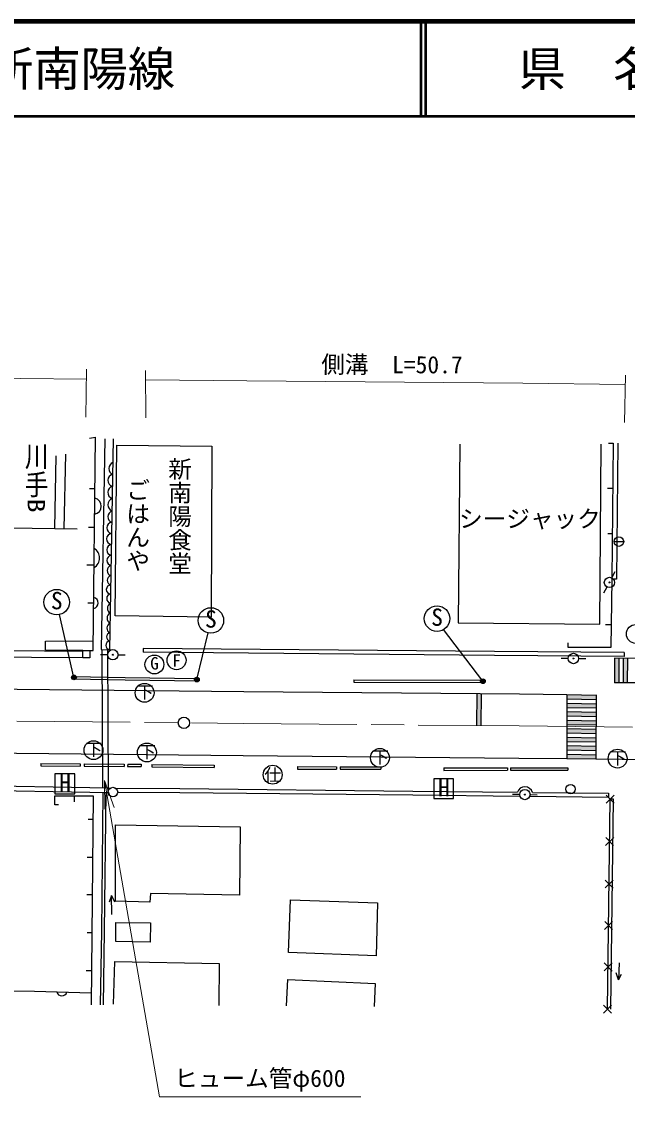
# Model space of a CAD drawing. Units: millimetres at full size, sheet at 1:1000; details may follow other scales. Extents: x 40000 to 54727036, y -209802000 to 380000.
# Drawn here: x 255485 to 319635, y 265745 to 380000 of the extents above; entities that cross this region are included whole.
import ezdxf
from ezdxf.enums import TextEntityAlignment as Align

# ---------------------------------------------------------------- set-up
doc = ezdxf.new("R2010")
doc.units = ezdxf.units.MM
doc.header["$LTSCALE"] = 1000
doc.linetypes.add('CHAIN', pattern=[18.5, 12, -1.5, 3.5, -1.5])
for name, color, linetype, lineweight in [('M-BGD', 7, 'Continuous', 25), ('M-BGD-EXST', 7, 'Continuous', 25), ('M-BMK', 2, 'CHAIN', 13), ('M-BMK-SRVR', 3, 'Continuous', 25), ('M-STR-HTXT', 7, 'Continuous', 13), ('M-STR-STRC', 7, 'Continuous', 25), ('M-TTL', 2, 'Continuous', 140), ('M-TTL-LINE', 7, 'Continuous', 50)]:
    doc.layers.add(name, color=color, linetype=linetype, lineweight=lineweight)
doc.layers.add('M-BMK-HTXT', color=7, linetype='Continuous')
doc.layers.add('M-TTL-TXT', color=7, linetype='Continuous')
doc.styles.add('@ＭＳ ゴシック', font='')
doc.styles.add('ＭＳ ゴシック', font='')
doc.styles.get('@ＭＳ ゴシック').set_extended_font_data('@MS Gothic')
doc.styles.get('ＭＳ ゴシック').set_extended_font_data('MS Gothic')

# ---------------------------------------------------------------- blocks, each defined once
blk = doc.blocks.new('open_arrow')
at = {"color": 0, "linetype": 'Continuous', "lineweight": -2}
blk.add_lwpolyline([(7.5, 1.25), (0, 0), (7.5, -1.25)], dxfattribs=at)

msp = doc.modelspace()

# ---------------------------------------------------------------- hatches: boundary and pattern name
at = {"layer": 'M-BGD'}
for points in [[(317757, 320644, 1), (317709, 320556, 1)], [(265102, 312945, 1), (265202, 312945, 1)], [(313865, 312545, 1), (313965, 312546, 1)], [(308727, 298141, 1), (308826, 298139, 1)]]:
    msp.add_hatch(color=256, dxfattribs=at).paths.add_polyline_path(points)
at = {"layer": 'M-BGD-EXST'}
for points in [[(261284, 310549, 1), (260784, 310549, 1)], [(274296, 310318, 1), (273796, 310318, 1)], [(304588, 310140, 1), (304088, 310140, 1)]]:
    msp.add_hatch(color=256, dxfattribs=at).paths.add_polyline_path(points)
at = {"layer": 'M-STR-STRC'}
for points in [[(318726, 312566), (318276, 312566), (318272, 309966), (318722, 309966)], [(319626, 312564), (319176, 312565), (319172, 309965), (319622, 309964)], [(304171, 308839), (303721, 308843), (303691, 305443), (304141, 305439)], [(316312, 308661), (313212, 308721), (313211, 308270), (316311, 308211)], [(316310, 307761), (313210, 307820), (313210, 307370), (316310, 307311)], [(316309, 306861), (313209, 306920), (313208, 306470), (316308, 306411)], [(316306, 304611), (316306, 305061), (313206, 305120), (313206, 304670)], [(313208, 306020), (313207, 305570), (316307, 305511), (316308, 305961)], [(316305, 304161), (313205, 304220), (313204, 303770), (316304, 303711)], [(316304, 303260), (313204, 303320), (313203, 302870), (316303, 302810)], [(316302, 302360), (313202, 302420), (313202, 301969), (316302, 301910)]]:
    msp.add_hatch(color=256, dxfattribs=at).paths.add_polyline_path(points)

# ---------------------------------------------------------------- linework, layer by layer
at = {"layer": 'M-BGD'}
for p, q in [((262673, 335884), (263301, 335971)), ((263069, 313403), (263301, 335971)), ((264296, 335815), (263897, 313483)), ((265195, 335799), (264797, 313467)), ((317620, 335345), (318124, 335340)), ((318125, 335346), (317983, 320951)), ((318624, 335341), (318483, 320946)), ((260003, 326294), (260168, 334179)), ((262673, 330555), (263245, 330549)), ((317514, 330598), (318078, 330593)), ((259022, 326297), (261380, 326290)), ((262578, 326450), (263203, 326444)), ((317547, 325789), (318030, 325784)), ((318241, 324925), (319241, 324925)), ((262388, 322479), (263162, 322471)), ((317994, 321084), (318349, 321745)), ((317472, 320116), (317117, 319455)), ((318483, 320946), (317983, 320951)), ((262483, 318439), (263121, 318432)), ((317330, 316139), (317921, 316132)), ((262721, 313401), (263069, 313403)), ((263897, 313483), (264797, 313467)), ((263982, 313481), (264049, 298818)), ((264582, 313484), (264649, 298808)), ((268359, 313604), (268356, 313204)), ((319305, 313171), (319301, 312771)), ((264602, 312945), (263852, 312945)), ((265702, 312945), (266452, 312945)), ((313365, 312540), (312615, 312533)), ((314465, 312551), (315215, 312558)), ((260937, 310657), (260931, 310408)), ((274291, 310420), (274288, 310171)), ((290678, 310290), (304490, 310265)), ((290678, 310290), (290678, 310041)), ((290678, 310041), (304490, 310015)), ((304490, 310265), (304490, 310015)), ((257533, 301415), (257532, 301165)), ((257532, 301165), (261696, 301148)), ((257533, 301415), (261697, 301398)), ((261697, 301398), (261696, 301148)), ((262121, 301396), (262119, 301146)), ((262119, 301146), (266343, 301109)), ((262121, 301396), (266345, 301359)), ((266345, 301359), (266343, 301109)), ((266719, 301355), (266716, 301105)), ((268133, 301342), (268130, 301092)), ((269289, 301329), (269287, 301079)), ((269287, 301079), (275870, 301003)), ((269289, 301329), (275873, 301253)), ((275873, 301253), (275870, 301003)), ((284698, 301092), (284697, 300842)), ((284697, 300842), (288846, 300834)), ((284698, 301092), (288846, 301084)), ((288846, 301084), (288846, 300834)), ((289222, 301083), (289222, 300833)), ((289222, 301083), (293522, 301074)), ((289222, 300833), (293521, 300824)), ((293522, 301074), (293521, 300824)), ((300205, 300952), (306920, 300966)), ((300205, 300952), (300205, 300702)), ((300205, 300702), (306921, 300716)), ((306920, 300966), (306921, 300716)), ((307244, 300967), (313309, 300979)), ((307244, 300967), (307245, 300717)), ((307245, 300717), (313309, 300729)), ((313309, 300979), (313309, 300729)), ((264652, 298408), (264661, 298408)), ((264654, 298808), (264864, 298807)), ((309574, 298360), (317625, 298276)), ((317625, 298276), (317620, 297876)), ((261076, 297371), (261076, 297985)), ((308227, 298149), (307477, 298161)), ((309297, 297963), (317620, 297876)), ((309326, 298131), (310076, 298119)), ((317379, 297237), (318235, 298072)), ((317394, 298075), (318224, 297224)), ((317530, 275417), (317805, 297653)), ((318155, 297649), (317805, 297653)), ((317880, 275413), (318155, 297649)), ((262522, 295542), (263044, 295537)), ((317323, 292757), (318179, 293592)), ((317338, 293595), (318169, 292743)), ((262416, 291499), (263005, 291499)), ((317268, 288248), (318124, 289083)), ((317283, 289086), (318113, 288235)), ((262390, 287551), (262968, 287551)), ((265007, 287442), (265320, 286786)), ((317213, 283849), (318069, 284684)), ((317228, 284687), (318059, 283836)), ((262427, 283534), (262929, 283529)), ((317159, 279464), (318015, 280299)), ((317174, 280302), (318004, 279450)), ((262315, 279509), (262891, 279509)), ((318695, 278502), (318995, 279122)), ((317957, 275833), (317101, 274998)), ((317942, 274995), (317111, 275846))]:
    msp.add_line(p, q, dxfattribs=at)
for points in [[(265570, 335134), (275642, 335051), (275555, 316908), (265410, 317064)], [(261971, 313401), (262721, 313401), (262721, 312601), (261971, 312601)], [(265437, 294941), (278626, 294709), (278550, 287491), (269127, 287643), (269076, 286757), (265429, 286833)], [(283954, 286981), (293170, 286678), (293028, 281065), (283758, 281403)], [(265455, 284575), (269128, 284547), (269099, 282488), (265465, 282593)]]:
    msp.add_lwpolyline(points, close=True, dxfattribs=at)
for points in [[(301883, 335236), (301730, 316320), (316702, 316198), (316855, 335236)], [(251804, 334134), (251748, 326410), (259022, 326297), (259163, 333993)], [(317983, 320951), (317891, 313712), (313362, 313699), (313362, 314212)], [(261971, 313401), (258014, 313415), (258002, 314377), (263080, 314434)], [(261971, 313301), (245658, 313431), (237759, 313400), (234005, 313284)], [(319301, 312771), (305567, 312882), (268356, 313204)], [(319305, 313171), (305570, 313282), (268359, 313604)], [(261971, 312601), (245657, 312731), (237771, 312700), (230337, 312470), (224091, 312213), (217191, 311519), (207469, 310722)], [(260931, 310408), (266454, 310272), (274288, 310171)], [(260937, 310657), (266458, 310521), (274291, 310420)], [(266716, 301105), (268024, 301093), (268130, 301092)], [(266719, 301355), (268027, 301343), (268133, 301342)], [(244377, 298640), (249062, 298631), (264651, 298345), (264654, 298808), (249066, 299081), (244374, 299090)], [(263852, 275883), (263975, 283676), (264140, 298354)], [(264152, 275878), (264275, 283672), (264440, 298349)], [(265464, 298803), (272248, 298766), (296902, 298492), (307983, 298377)], [(265661, 298402), (272245, 298366), (296898, 298092), (308252, 297974)], [(259400, 297064), (259000, 297064), (259000, 297985), (263067, 297985), (262856, 275864)], [(265026, 285425), (265007, 287442), (264742, 286727)], [(265201, 275956), (265348, 280468), (276411, 280247), (276387, 275784)], [(318755, 280302), (318695, 278502), (318435, 279242)], [(283551, 275751), (283690, 278545), (292931, 278136), (292817, 275692)], [(243111, 277479), (256862, 277310), (262868, 277131)]]:
    msp.add_lwpolyline(points, dxfattribs=at)
for centre, radius in [((318741, 324925), 500), ((317733, 320600), 550), ((317733, 320600), 50), ((265152, 312945), 550), ((313915, 312545), 550), ((265152, 312945), 50), ((313915, 312545), 50), ((265161, 298405), 500), ((308776, 298140), 550), ((313610, 298716), 500), ((308776, 298140), 50)]:
    msp.add_circle(centre, radius, dxfattribs=at)
for centre, radius, start, end in [((265430, 332656), 695, 113.65805, 244.29933), ((265230, 331415), 623, 99.39581, 258.56157), ((265306, 330143), 691, 106.8178, 251.13958), ((263051, 328678), 875, 280.95755, 77.86581), ((265352, 328821), 721, 111.90464, 246.05274), ((265249, 327563), 628, 107.56274, 250.39464), ((265112, 326371), 605, 97.04303, 260.91435), ((265050, 325202), 572, 93.3315, 264.62588), ((265084, 324053), 587, 98.57877, 259.37861), ((262563, 323191), 1180, 300.3453, 58.47807), ((265065, 322933), 550, 99.3869, 258.57048), ((265100, 321854), 560, 104.845, 253.11238), ((265065, 320821), 513, 104.43401, 253.52337), ((264923, 319862), 466, 90.36489, 267.59248), ((263008, 318429), 601, 280.20117, 78.62219), ((265020, 318886), 523, 102.91772, 255.03966), ((265151, 317864), 581, 117.26425, 240.69313), ((265131, 316819), 600, 116.15139, 241.80598), ((265071, 315775), 561, 113.45983, 244.49755), ((264872, 313932), 471, 97.09058, 260.8668), ((264940, 314832), 451, 104.20225, 253.75513), ((308776, 298140), 828, 15.41195, 163.39151), ((259754, 277381), 560, 194.6108, 341.98022)]:
    msp.add_arc(centre, radius, start, end, dxfattribs=at)
at = {"layer": 'M-BGD-EXST'}
for p, q in [((261034, 310549), (259506, 317204)), ((304338, 310140), (300177, 315612)), ((274046, 310318), (275227, 315260)), ((261117, 300326), (259017, 300326)), ((259017, 300326), (259017, 298226)), ((261117, 298226), (261117, 300326)), ((301226, 299818), (299126, 299818)), ((299126, 299818), (299126, 297718)), ((301226, 297718), (301226, 299818)), ((259017, 298226), (261117, 298226)), ((299126, 297718), (301226, 297718))]:
    msp.add_line(p, q, dxfattribs=at)
for centre, radius in [((259206, 318520), 1350), ((275530, 316576), 1350), ((299480, 316769), 1350), ((320523, 315146), 1000), ((271896, 312358), 1000), ((269546, 311912), 1000), ((261034, 310549), 250), ((268512, 308915), 1000), ((274046, 310318), 250), ((304338, 310140), 250), ((263095, 302839), 1000), ((268756, 302595), 1000), ((293432, 302026), 1000), ((318595, 301945), 1000), ((282071, 300242), 1000)]:
    msp.add_circle(centre, radius, dxfattribs=at)
at = {"layer": 'M-BMK'}
msp.add_lwpolyline([(254993, 305913), (278993, 305665), (308186, 305403), (333087, 305101), (362132, 304880), (384662, 304687)], dxfattribs=at)
at = {"layer": 'M-BMK-SRVR'}
msp.add_circle((272673, 305730), 600, dxfattribs=at)
at = {"layer": 'M-STR-HTXT'}
for p, q in [((262360, 343173), (262297, 338096)), ((268647, 338017), (268621, 343049)), ((319419, 342569), (319341, 337524))]:
    msp.add_line(p, q, dxfattribs=at)
for points in [[(147029, 328631), (151545, 329974), (162084, 332719), (171315, 334835), (179201, 336347), (186648, 337636), (195188, 338981), (202951, 339979), (211541, 340908), (221313, 341758), (229986, 342212), (239625, 342393), (255391, 342211), (262348, 342139)], [(268626, 342074), (279344, 341963), (308569, 341701), (319404, 341570)], [(264276, 299629), (270083, 266124), (291397, 266124)]]:
    msp.add_lwpolyline(points, dxfattribs=at)
at = {"layer": 'M-STR-STRC'}
for p, q in [((318276, 312566), (318272, 309966)), ((325025, 312556), (318276, 312566)), ((318726, 312566), (318722, 309966)), ((319176, 312565), (319172, 309965)), ((319626, 312564), (319622, 309964)), ((325022, 309957), (318272, 309966)), ((303691, 305443), (303721, 308843)), ((304141, 305439), (304171, 308839)), ((313212, 308742), (313202, 301942)), ((313212, 308721), (316312, 308661)), ((316312, 308705), (316302, 301904)), ((313210, 307820), (316310, 307761)), ((313210, 307370), (316310, 307311)), ((313211, 308270), (316311, 308211)), ((313208, 306470), (316308, 306411)), ((313209, 306920), (316309, 306861)), ((313206, 305120), (316306, 305061)), ((313207, 305570), (316307, 305511)), ((313208, 306020), (316308, 305961)), ((313205, 304220), (316305, 304161)), ((313206, 304670), (316306, 304611)), ((313203, 302870), (316303, 302810)), ((313204, 303770), (316304, 303711)), ((313204, 303320), (316304, 303260)), ((313202, 302420), (316302, 302360)), ((313202, 301969), (316302, 301910))]:
    msp.add_line(p, q, dxfattribs=at)
for points in [[(79402, 262461), (86886, 267017), (97723, 273121), (108476, 278487), (116972, 282463), (125870, 286347), (136361, 290496), (148674, 294797), (160382, 298278), (169907, 300759), (178090, 302635), (185104, 303979), (192013, 305175), (199845, 306409), (206819, 307305), (214736, 308162), (223598, 308932), (231155, 309328), (239744, 309489), (255031, 309313), (279026, 309065), (308222, 308803), (313212, 308742)], [(83300, 256386), (90566, 261006), (101072, 267056), (111467, 272380), (119774, 276266), (128482, 280068), (138733, 284122), (150765, 288324), (162209, 291727), (171524, 294153), (179490, 295980), (186324, 297289), (193122, 298466), (200808, 299677), (207618, 300552), (215396, 301394), (224071, 302148), (231397, 302531), (239769, 302689), (254956, 302513), (278961, 302265), (308150, 302003), (313202, 301942)], [(316302, 301904), (333053, 301701), (362105, 301480), (384630, 301287), (422055, 300894)]]:
    msp.add_lwpolyline(points, dxfattribs=at)
at = {"layer": 'M-TTL'}
msp.add_line((680000, 380000), (40000, 380000), dxfattribs=at)
at = {"layer": 'M-TTL-LINE'}
for p, q in [((297750, 380000), (297750, 370000)), ((298250, 380000), (298250, 370000)), ((40000, 370000), (680000, 370000))]:
    msp.add_line(p, q, dxfattribs=at)

# ---------------------------------------------------------------- block references
at = {"layer": 'M-STR-HTXT', "xscale": 400, "yscale": 400, "rotation": 279.8}
msp.add_blockref('open_arrow', (264276, 299629), dxfattribs=at)

# ---------------------------------------------------------------- texts
at = {"layer": 'M-BGD-EXST', "style": 'ＭＳ ゴシック'}
for p in [(258551, 317228), (274875, 315283), (298825, 315476)]:
    msp.add_text('S', height=1833, rotation=358.508, dxfattribs=at).set_placement(p, align=Align.BOTTOM_LEFT)
for s, height, p in [('G', 1320, (269106, 310984)), ('下', 1320, (267659, 307928)), ('下', 1320, (262242, 301852)), ('下', 1320, (267903, 301607)), ('下', 1320, (292580, 301039)), ('下', 1320, (317743, 300957)), ('H', 1833, (259470, 297918)), ('H', 1833, (299579, 297410))]:
    msp.add_text(s, height=height, dxfattribs=at).set_placement(p, align=Align.BOTTOM_LEFT)
for s, p in [('F', (271906, 312330)), ('仕', (282081, 300214))]:
    msp.add_text(s, height=1320, dxfattribs=at).set_placement(p, align=Align.MIDDLE_CENTER)
at = {"layer": 'M-BMK-HTXT', "style": '@ＭＳ ゴシック', "width": 1.2}
msp.add_text('川手B', height=1833, rotation=270, dxfattribs=at).set_placement((255581, 335494), align=Align.BOTTOM_LEFT)
at = {"layer": 'M-BMK-HTXT', "style": '@ＭＳ ゴシック'}
for s, p in [('新南陽食堂', (270767, 333877)), ('ごはんや', (266327, 331657))]:
    msp.add_text(s, height=1833, rotation=270, dxfattribs=at).set_placement(p, align=Align.BOTTOM_LEFT)
at = {"layer": 'M-BMK-HTXT', "style": 'ＭＳ ゴシック'}
msp.add_text('シージャック', height=1833, dxfattribs=at).set_placement((301809, 325882), align=Align.BOTTOM_LEFT)
at = {"layer": 'M-STR-HTXT', "style": 'ＭＳ ゴシック'}
msp.add_text('側溝  L=50.7', height=1833, rotation=359.8, dxfattribs=at).set_placement((287212, 342237), align=Align.BOTTOM_LEFT)
msp.add_text('ヒューム管φ600', height=1833, dxfattribs=at).set_placement((271647, 266624), align=Align.BOTTOM_LEFT)
at = {"layer": 'M-TTL-TXT', "style": 'ＭＳ ゴシック'}
msp.add_text('一般県道\u3000下松新南陽線', height=3666, dxfattribs=at).set_placement((216734, 375000), align=Align.MIDDLE_LEFT)
msp.add_text('県\u3000名', height=3666, dxfattribs=at).set_placement((315625, 375000), align=Align.MIDDLE_CENTER)

doc.saveas('drawing.dxf')
